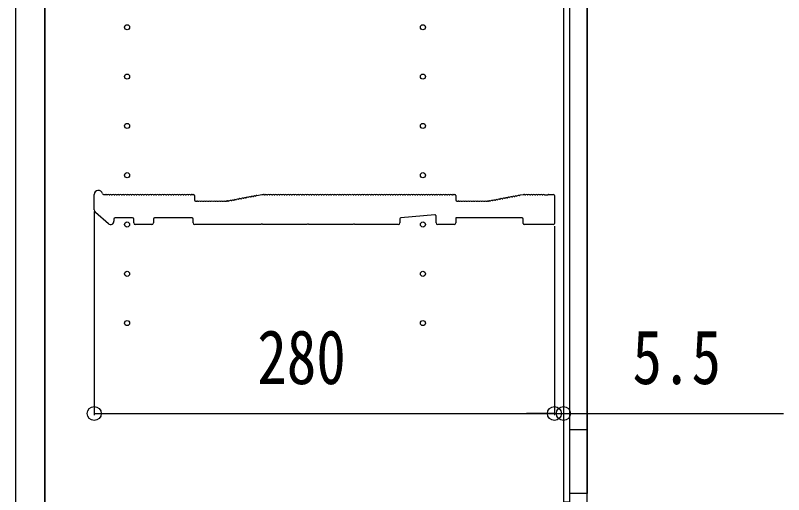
# Model space of a CAD drawing. Units: millimetres, scale not verified. Extents: x -4205 to 4205, y -2970 to 2970.
# Drawn here: x -748 to -280.5, y -1959.4 to -1667.7 of the extents above; entities that cross this region are included whole.
import ezdxf
from ezdxf.enums import TextEntityAlignment as Align

# ---------------------------------------------------------------- set-up
doc = ezdxf.new("R2010")
doc.units = ezdxf.units.MM
doc.header["$LTSCALE"] = 20
for name, color, linetype in [('0-2_YKK_11', 7, 'Continuous'), ('0-3_YKK_12', 2, 'Continuous'), ('0-5_YKK_D', 6, 'Continuous')]:
    doc.layers.add(name, color=color, linetype=linetype)
doc.styles.add('ＭＳ ゴシック', font='')
doc.styles.get('ＭＳ ゴシック').set_extended_font_data('MS Gothic')

msp = doc.modelspace()

# ---------------------------------------------------------------- linework, layer by layer
at = {"layer": '0-2_YKK_11'}
for p, q in [((-699.98, -1786.09), (-699.98, -1776.7)), ((-694.36, -1776.7), (-692.98, -1776.7)), ((-692.42, -1776.9), (-692.04, -1776.9)), ((-690.92, -1776.9), (-690.54, -1776.9)), ((-689.42, -1776.9), (-689.04, -1776.9)), ((-687.92, -1776.9), (-687.54, -1776.9)), ((-686.42, -1776.9), (-686.04, -1776.9)), ((-684.92, -1776.9), (-684.54, -1776.9)), ((-683.42, -1776.9), (-683.04, -1776.9)), ((-681.92, -1776.9), (-681.54, -1776.9)), ((-680.42, -1776.9), (-680.04, -1776.9)), ((-678.92, -1776.9), (-678.54, -1776.9)), ((-677.42, -1776.9), (-677.04, -1776.9)), ((-675.92, -1776.9), (-675.54, -1776.9)), ((-674.42, -1776.9), (-674.04, -1776.9)), ((-672.92, -1776.9), (-672.54, -1776.9)), ((-671.42, -1776.9), (-671.04, -1776.9)), ((-669.92, -1776.9), (-669.54, -1776.9)), ((-668.42, -1776.9), (-668.04, -1776.9)), ((-666.92, -1776.9), (-666.54, -1776.9)), ((-665.42, -1776.9), (-665.04, -1776.9)), ((-663.92, -1776.9), (-663.54, -1776.9)), ((-662.42, -1776.9), (-662.04, -1776.9)), ((-660.92, -1776.9), (-660.54, -1776.9)), ((-659.42, -1776.9), (-659.04, -1776.9)), ((-657.92, -1776.9), (-657.54, -1776.9)), ((-656.42, -1776.9), (-656.04, -1776.9)), ((-654.92, -1776.9), (-654.54, -1776.9)), ((-653.42, -1776.9), (-653.04, -1776.9)), ((-651.92, -1776.9), (-651.54, -1776.9)), ((-650.42, -1776.9), (-650.04, -1776.9)), ((-648.92, -1776.9), (-648.54, -1776.9)), ((-647.42, -1776.9), (-647.04, -1776.9)), ((-645.92, -1776.9), (-645.54, -1776.9)), ((-644.42, -1776.9), (-644.04, -1776.9)), ((-642.92, -1776.9), (-642.54, -1776.9)), ((-641.42, -1776.9), (-641.04, -1776.9)), ((-640.48, -1776.7), (-639.68, -1776.7)), ((-638.98, -1777.4), (-638.98, -1780)), ((-638.28, -1780.7), (-637.48, -1780.7)), ((-636.92, -1780.9), (-636.54, -1780.9)), ((-635.42, -1780.9), (-635.04, -1780.9)), ((-633.92, -1780.9), (-633.54, -1780.9)), ((-632.42, -1780.9), (-632.04, -1780.9)), ((-630.92, -1780.9), (-630.54, -1780.9)), ((-629.42, -1780.9), (-629.04, -1780.9)), ((-627.92, -1780.9), (-627.54, -1780.9)), ((-626.42, -1780.9), (-626.04, -1780.9)), ((-624.92, -1780.9), (-624.54, -1780.9)), ((-623.42, -1780.9), (-623.04, -1780.9)), ((-621.92, -1780.9), (-621.54, -1780.9)), ((-620.42, -1780.9), (-620.04, -1780.9)), ((-619.48, -1780.7), (-619.05, -1780.7)), ((-619.05, -1780.7), (-619.48, -1780.7)), ((-618.19, -1780.75), (-617.81, -1780.68)), ((-616.71, -1780.47), (-616.34, -1780.4)), ((-615.24, -1780.19), (-614.87, -1780.12)), ((-613.77, -1779.91), (-613.39, -1779.84)), ((-612.29, -1779.63), (-611.92, -1779.56)), ((-610.82, -1779.35), (-610.44, -1779.28)), ((-609.35, -1779.07), (-608.97, -1779)), ((-607.87, -1778.79), (-607.5, -1778.72)), ((-606.4, -1778.51), (-606.02, -1778.44)), ((-604.93, -1778.23), (-604.55, -1778.16)), ((-603.45, -1777.95), (-603.08, -1777.88)), ((-601.98, -1777.67), (-601.6, -1777.59)), ((-596.42, -1776.9), (-596.04, -1776.9)), ((-594.92, -1776.9), (-594.54, -1776.9)), ((-593.42, -1776.9), (-593.04, -1776.9)), ((-591.92, -1776.9), (-591.54, -1776.9)), ((-590.42, -1776.9), (-590.04, -1776.9)), ((-588.92, -1776.9), (-588.54, -1776.9)), ((-587.42, -1776.9), (-587.04, -1776.9)), ((-585.92, -1776.9), (-585.54, -1776.9)), ((-584.42, -1776.9), (-584.04, -1776.9)), ((-582.92, -1776.9), (-582.54, -1776.9)), ((-581.42, -1776.9), (-581.04, -1776.9)), ((-579.92, -1776.9), (-579.54, -1776.9)), ((-578.42, -1776.9), (-578.04, -1776.9)), ((-576.92, -1776.9), (-576.54, -1776.9)), ((-575.42, -1776.9), (-575.04, -1776.9)), ((-573.92, -1776.9), (-573.54, -1776.9)), ((-572.42, -1776.9), (-572.04, -1776.9)), ((-570.92, -1776.9), (-570.54, -1776.9)), ((-569.42, -1776.9), (-569.04, -1776.9)), ((-567.92, -1776.9), (-567.54, -1776.9)), ((-566.42, -1776.9), (-566.04, -1776.9)), ((-564.92, -1776.9), (-564.54, -1776.9)), ((-563.42, -1776.9), (-563.04, -1776.9)), ((-561.92, -1776.9), (-561.54, -1776.9)), ((-560.42, -1776.9), (-560.04, -1776.9)), ((-558.92, -1776.9), (-558.54, -1776.9)), ((-557.42, -1776.9), (-557.04, -1776.9)), ((-555.92, -1776.9), (-555.54, -1776.9)), ((-554.42, -1776.9), (-554.04, -1776.9)), ((-552.92, -1776.9), (-552.54, -1776.9)), ((-551.42, -1776.9), (-551.04, -1776.9)), ((-549.92, -1776.9), (-549.54, -1776.9)), ((-548.42, -1776.9), (-548.04, -1776.9)), ((-546.92, -1776.9), (-546.54, -1776.9)), ((-545.42, -1776.9), (-545.04, -1776.9)), ((-543.92, -1776.9), (-543.54, -1776.9)), ((-542.42, -1776.9), (-542.04, -1776.9)), ((-540.92, -1776.9), (-540.54, -1776.9)), ((-539.42, -1776.9), (-539.04, -1776.9)), ((-537.92, -1776.9), (-537.54, -1776.9)), ((-536.42, -1776.9), (-536.04, -1776.9)), ((-534.92, -1776.9), (-534.54, -1776.9)), ((-533.42, -1776.9), (-533.04, -1776.9)), ((-531.92, -1776.9), (-531.54, -1776.9)), ((-530.42, -1776.9), (-530.04, -1776.9)), ((-528.92, -1776.9), (-528.54, -1776.9)), ((-527.42, -1776.9), (-527.04, -1776.9)), ((-525.92, -1776.9), (-525.54, -1776.9)), ((-524.42, -1776.9), (-524.04, -1776.9)), ((-522.92, -1776.9), (-522.54, -1776.9)), ((-521.42, -1776.9), (-521.04, -1776.9)), ((-519.92, -1776.9), (-519.54, -1776.9)), ((-518.42, -1776.9), (-518.04, -1776.9)), ((-516.92, -1776.9), (-516.54, -1776.9)), ((-515.42, -1776.9), (-515.04, -1776.9)), ((-513.92, -1776.9), (-513.54, -1776.9)), ((-512.42, -1776.9), (-512.04, -1776.9)), ((-510.92, -1776.9), (-510.54, -1776.9)), ((-509.42, -1776.9), (-509.04, -1776.9)), ((-507.92, -1776.9), (-507.54, -1776.9)), ((-506.42, -1776.9), (-506.04, -1776.9)), ((-504.92, -1776.9), (-504.54, -1776.9)), ((-503.42, -1776.9), (-503.04, -1776.9)), ((-501.92, -1776.9), (-501.54, -1776.9)), ((-500.42, -1776.9), (-500.04, -1776.9)), ((-498.92, -1776.9), (-498.54, -1776.9)), ((-497.42, -1776.9), (-497.04, -1776.9)), ((-495.92, -1776.9), (-495.54, -1776.9)), ((-494.42, -1776.9), (-494.04, -1776.9)), ((-492.92, -1776.9), (-492.54, -1776.9)), ((-491.42, -1776.9), (-491.04, -1776.9)), ((-489.92, -1776.9), (-489.54, -1776.9)), ((-488.42, -1776.9), (-488.04, -1776.9)), ((-486.92, -1776.9), (-486.54, -1776.9)), ((-485.42, -1776.9), (-485.04, -1776.9)), ((-483.92, -1776.9), (-483.54, -1776.9)), ((-482.42, -1776.9), (-482.04, -1776.9)), ((-481.48, -1776.7), (-480.68, -1776.7)), ((-479.98, -1777.4), (-479.98, -1780)), ((-479.28, -1780.7), (-478.48, -1780.7)), ((-477.92, -1780.9), (-477.54, -1780.9)), ((-476.42, -1780.9), (-476.04, -1780.9)), ((-474.92, -1780.9), (-474.54, -1780.9)), ((-473.42, -1780.9), (-473.04, -1780.9)), ((-471.92, -1780.9), (-471.54, -1780.9)), ((-470.42, -1780.9), (-470.04, -1780.9)), ((-468.92, -1780.9), (-468.54, -1780.9)), ((-467.42, -1780.9), (-467.04, -1780.9)), ((-465.92, -1780.9), (-465.54, -1780.9)), ((-464.42, -1780.9), (-464.04, -1780.9)), ((-462.92, -1780.9), (-462.54, -1780.9)), ((-461.42, -1780.9), (-461.04, -1780.9)), ((-460.48, -1780.7), (-460.05, -1780.7)), ((-459.92, -1780.69), (-459.77, -1780.66)), ((-459.19, -1780.75), (-458.81, -1780.68)), ((-457.71, -1780.47), (-457.34, -1780.4)), ((-456.24, -1780.19), (-455.87, -1780.12)), ((-454.77, -1779.91), (-454.39, -1779.84)), ((-453.29, -1779.63), (-452.92, -1779.56)), ((-451.82, -1779.35), (-451.44, -1779.28)), ((-450.35, -1779.07), (-449.97, -1779)), ((-448.87, -1778.79), (-448.5, -1778.72)), ((-447.4, -1778.51), (-447.02, -1778.44)), ((-445.93, -1778.23), (-445.55, -1778.16)), ((-444.45, -1777.95), (-444.08, -1777.88)), ((-442.98, -1777.67), (-442.6, -1777.59)), ((-441.5, -1777.39), (-441.13, -1777.31)), ((-440.62, -1777.01), (-439.05, -1776.71)), ((-438.91, -1776.7), (-438.48, -1776.7)), ((-437.92, -1776.9), (-437.54, -1776.9)), ((-436.42, -1776.9), (-436.04, -1776.9)), ((-434.92, -1776.9), (-434.54, -1776.9)), ((-433.42, -1776.9), (-433.04, -1776.9)), ((-431.92, -1776.9), (-431.54, -1776.9)), ((-430.42, -1776.9), (-430.04, -1776.9)), ((-428.92, -1776.9), (-428.54, -1776.9)), ((-427.42, -1776.9), (-427.04, -1776.9)), ((-423.48, -1776.7), (-420.68, -1776.7)), ((-419.98, -1777.4), (-419.98, -1794.3)), ((-691.29, -1794.51), (-699.29, -1787.6)), ((-492.74, -1789.07), (-513.34, -1790.94)), ((-491.98, -1794), (-491.98, -1789.77)), ((-687.98, -1791.7), (-687.98, -1793)), ((-676.68, -1791), (-687.28, -1791)), ((-675.98, -1794), (-675.98, -1791.7)), ((-664.98, -1795), (-674.98, -1795)), ((-663.98, -1791.7), (-663.98, -1794)), ((-640.48, -1791), (-663.28, -1791)), ((-639.78, -1794), (-639.78, -1791.7)), ((-513.98, -1791.64), (-513.98, -1794)), ((-480.98, -1795), (-490.98, -1795)), ((-438.98, -1794.3), (-438.98, -1791.7)), ((-420.68, -1795), (-438.28, -1795))]:
    msp.add_line(p, q, dxfattribs=at)
for points in [[(-618.77, -1780.66), (-618.92, -1780.69), (-618.77, -1780.66)], [(-601.09, -1777.29), (-597.98, -1776.7), (-596.98, -1776.7)], [(-425.92, -1776.9), (-425.73, -1776.97), (-424.23, -1776.97), (-424.04, -1776.9)], [(-514.98, -1795), (-541.41, -1795), (-541.65, -1794.87), (-542.31, -1794.87), (-542.55, -1795), (-569.41, -1795), (-569.65, -1794.87), (-570.31, -1794.87), (-570.55, -1795), (-597.41, -1795), (-597.65, -1794.87), (-598.31, -1794.87), (-598.55, -1795), (-638.78, -1795)], [(-439.68, -1791), (-479.98, -1791), (-479.98, -1794)]]:
    msp.add_lwpolyline(points, dxfattribs=at)
for centre, radius, start, end in [((-697.48, -1776.7), 2.5, 12.6356, 180), ((-694.36, -1776), 0.7, 192.6356, 270), ((-692.98, -1777.58), 0.88, 50.536, 90), ((-691.48, -1777.58), 0.88, 50.536, 129.464), ((-689.98, -1777.58), 0.88, 50.536, 129.464), ((-688.48, -1777.58), 0.88, 50.536, 129.464), ((-686.98, -1777.58), 0.88, 50.536, 129.464), ((-685.48, -1777.58), 0.88, 50.536, 129.464), ((-683.98, -1777.58), 0.88, 50.536, 129.464), ((-682.48, -1777.58), 0.88, 50.536, 129.464), ((-680.98, -1777.58), 0.88, 50.536, 129.464), ((-679.48, -1777.58), 0.88, 50.536, 129.464), ((-677.98, -1777.58), 0.88, 50.536, 129.464), ((-676.48, -1777.58), 0.88, 50.536, 129.464), ((-674.98, -1777.58), 0.88, 50.536, 129.464), ((-673.48, -1777.58), 0.88, 50.536, 129.464), ((-671.98, -1777.58), 0.88, 50.536, 129.464), ((-670.48, -1777.58), 0.88, 50.536, 129.464), ((-668.98, -1777.58), 0.88, 50.536, 129.464), ((-667.48, -1777.58), 0.88, 50.536, 129.464), ((-665.98, -1777.58), 0.88, 50.536, 129.464), ((-664.48, -1777.58), 0.88, 50.536, 129.464), ((-662.98, -1777.58), 0.88, 50.536, 129.464), ((-661.48, -1777.58), 0.88, 50.536, 129.464), ((-659.98, -1777.58), 0.88, 50.536, 129.464), ((-658.48, -1777.58), 0.88, 50.536, 129.464), ((-656.98, -1777.58), 0.88, 50.536, 129.464), ((-655.48, -1777.58), 0.88, 50.536, 129.464), ((-653.98, -1777.58), 0.88, 50.536, 129.464), ((-652.48, -1777.58), 0.88, 50.536, 129.464), ((-650.98, -1777.58), 0.88, 50.536, 129.464), ((-649.48, -1777.58), 0.88, 50.536, 129.464), ((-647.98, -1777.58), 0.88, 50.536, 129.464), ((-646.48, -1777.58), 0.88, 50.536, 129.464), ((-644.98, -1777.58), 0.88, 50.536, 129.464), ((-643.48, -1777.58), 0.88, 50.536, 129.464), ((-641.98, -1777.58), 0.88, 50.536, 129.464), ((-640.48, -1777.58), 0.88, 90, 129.464), ((-639.68, -1777.4), 0.7, 0, 90), ((-638.28, -1780), 0.7, 180, 270), ((-637.48, -1781.58), 0.88, 50.536, 90), ((-635.98, -1781.58), 0.88, 50.536, 129.464), ((-634.48, -1781.58), 0.88, 50.536, 129.464), ((-632.98, -1781.58), 0.88, 50.536, 129.464), ((-631.48, -1781.58), 0.88, 50.536, 129.464), ((-629.98, -1781.58), 0.88, 50.536, 129.464), ((-628.48, -1781.58), 0.88, 50.536, 129.464), ((-626.98, -1781.58), 0.88, 50.536, 129.464), ((-625.48, -1781.58), 0.88, 50.536, 129.464), ((-623.98, -1781.58), 0.88, 50.536, 129.464), ((-622.48, -1781.58), 0.88, 50.536, 129.464), ((-620.98, -1781.58), 0.88, 50.536, 129.464), ((-619.48, -1781.58), 0.88, 90, 129.464), ((-619.05, -1780), 0.7, 270, 280.7843), ((-619.05, -1780), 0.7, 270, 280.7843), ((-618.61, -1781.53), 0.88, 61.3203, 100.7843), ((-617.14, -1781.24), 0.88, 61.3203, 140.2483), ((-615.66, -1780.96), 0.88, 61.3203, 140.2483), ((-614.19, -1780.68), 0.88, 61.3203, 140.2483), ((-612.71, -1780.4), 0.88, 61.3203, 140.2483), ((-611.24, -1780.12), 0.88, 61.3203, 140.2483), ((-609.77, -1779.84), 0.88, 61.3203, 140.2483), ((-608.29, -1779.56), 0.88, 61.3203, 140.2483), ((-606.82, -1779.28), 0.88, 61.3203, 140.2483), ((-605.35, -1779), 0.88, 61.3203, 140.2483), ((-603.87, -1778.72), 0.88, 61.3203, 140.2483), ((-602.4, -1778.44), 0.88, 61.3203, 140.2483), ((-600.93, -1778.16), 0.88, 100.7843, 140.2483), ((-596.98, -1777.58), 0.88, 50.536, 90), ((-595.48, -1777.58), 0.88, 50.536, 129.464), ((-593.98, -1777.58), 0.88, 50.536, 129.464), ((-592.48, -1777.58), 0.88, 50.536, 129.464), ((-590.98, -1777.58), 0.88, 50.536, 129.464), ((-589.48, -1777.58), 0.88, 50.536, 129.464), ((-587.98, -1777.58), 0.88, 50.536, 129.464), ((-586.48, -1777.58), 0.88, 50.536, 129.464), ((-584.98, -1777.58), 0.88, 50.536, 129.464), ((-583.48, -1777.58), 0.88, 50.536, 129.464), ((-581.98, -1777.58), 0.88, 50.536, 129.464), ((-580.48, -1777.58), 0.88, 50.536, 129.464), ((-578.98, -1777.58), 0.88, 50.536, 129.464), ((-577.48, -1777.58), 0.88, 50.536, 129.464), ((-575.98, -1777.58), 0.88, 50.536, 129.464), ((-574.48, -1777.58), 0.88, 50.536, 129.464), ((-572.98, -1777.58), 0.88, 50.536, 129.464), ((-571.48, -1777.58), 0.88, 50.536, 129.464), ((-569.98, -1777.58), 0.88, 50.536, 129.464), ((-568.48, -1777.58), 0.88, 50.536, 129.464), ((-566.98, -1777.58), 0.88, 50.536, 129.464), ((-565.48, -1777.58), 0.88, 50.536, 129.464), ((-563.98, -1777.58), 0.88, 50.536, 129.464), ((-562.48, -1777.58), 0.88, 50.536, 129.464), ((-560.98, -1777.58), 0.88, 50.536, 129.464), ((-559.48, -1777.58), 0.88, 50.536, 129.464), ((-557.98, -1777.58), 0.88, 50.536, 129.464), ((-556.48, -1777.58), 0.88, 50.536, 129.464), ((-554.98, -1777.58), 0.88, 50.536, 129.464), ((-553.48, -1777.58), 0.88, 50.536, 129.464), ((-551.98, -1777.58), 0.88, 50.536, 129.464), ((-550.48, -1777.58), 0.88, 50.536, 129.464), ((-548.98, -1777.58), 0.88, 50.536, 129.464), ((-547.48, -1777.58), 0.88, 50.536, 129.464), ((-545.98, -1777.58), 0.88, 50.536, 129.464), ((-544.48, -1777.58), 0.88, 50.536, 129.464), ((-542.98, -1777.58), 0.88, 50.536, 129.464), ((-541.48, -1777.58), 0.88, 50.536, 129.464), ((-539.98, -1777.58), 0.88, 50.536, 129.464), ((-538.48, -1777.58), 0.88, 50.536, 129.464), ((-536.98, -1777.58), 0.88, 50.536, 129.464), ((-535.48, -1777.58), 0.88, 50.536, 129.464), ((-533.98, -1777.58), 0.88, 50.536, 129.464), ((-532.48, -1777.58), 0.88, 50.536, 129.464), ((-530.98, -1777.58), 0.88, 50.536, 129.464), ((-529.48, -1777.58), 0.88, 50.536, 129.464), ((-527.98, -1777.58), 0.88, 50.536, 129.464), ((-526.48, -1777.58), 0.88, 50.536, 129.464), ((-524.98, -1777.58), 0.88, 50.536, 129.464), ((-523.48, -1777.58), 0.88, 50.536, 129.464), ((-521.98, -1777.58), 0.88, 50.536, 129.464), ((-520.48, -1777.58), 0.88, 50.536, 129.464), ((-518.98, -1777.58), 0.88, 50.536, 129.464), ((-517.48, -1777.58), 0.88, 50.536, 129.464), ((-515.98, -1777.58), 0.88, 50.536, 129.464), ((-514.48, -1777.58), 0.88, 50.536, 129.464), ((-512.98, -1777.58), 0.88, 50.536, 129.464), ((-511.48, -1777.58), 0.88, 50.536, 129.464), ((-509.98, -1777.58), 0.88, 50.536, 129.464), ((-508.48, -1777.58), 0.88, 50.536, 129.464), ((-506.98, -1777.58), 0.88, 50.536, 129.464), ((-505.48, -1777.58), 0.88, 50.536, 129.464), ((-503.98, -1777.58), 0.88, 50.536, 129.464), ((-502.48, -1777.58), 0.88, 50.536, 129.464), ((-500.98, -1777.58), 0.88, 50.536, 129.464), ((-499.48, -1777.58), 0.88, 50.536, 129.464), ((-497.98, -1777.58), 0.88, 50.536, 129.464), ((-496.48, -1777.58), 0.88, 50.536, 129.464), ((-494.98, -1777.58), 0.88, 50.536, 129.464), ((-493.48, -1777.58), 0.88, 50.536, 129.464), ((-491.98, -1777.58), 0.88, 50.536, 129.464), ((-490.48, -1777.58), 0.88, 50.536, 129.464), ((-488.98, -1777.58), 0.88, 50.536, 129.464), ((-487.48, -1777.58), 0.88, 50.536, 129.464), ((-485.98, -1777.58), 0.88, 50.536, 129.464), ((-484.48, -1777.58), 0.88, 50.536, 129.464), ((-482.98, -1777.58), 0.88, 50.536, 129.464), ((-481.48, -1777.58), 0.88, 90, 129.464), ((-480.68, -1777.4), 0.7, 0, 90), ((-479.28, -1780), 0.7, 180, 270), ((-478.48, -1781.58), 0.88, 50.536, 90), ((-476.98, -1781.58), 0.88, 50.536, 129.464), ((-475.48, -1781.58), 0.88, 50.536, 129.464), ((-473.98, -1781.58), 0.88, 50.536, 129.464), ((-472.48, -1781.58), 0.88, 50.536, 129.464), ((-470.98, -1781.58), 0.88, 50.536, 129.464), ((-469.48, -1781.58), 0.88, 50.536, 129.464), ((-467.98, -1781.58), 0.88, 50.536, 129.464), ((-466.48, -1781.58), 0.88, 50.536, 129.464), ((-464.98, -1781.58), 0.88, 50.536, 129.464), ((-463.48, -1781.58), 0.88, 50.536, 129.464), ((-461.98, -1781.58), 0.88, 50.536, 129.464), ((-460.48, -1781.58), 0.88, 90, 129.464), ((-460.05, -1780), 0.7, 270, 280.7843), ((-459.61, -1781.53), 0.88, 61.3203, 100.7843), ((-458.14, -1781.24), 0.88, 61.3203, 140.2483), ((-456.66, -1780.96), 0.88, 61.3203, 140.2483), ((-455.19, -1780.68), 0.88, 61.3203, 140.2483), ((-453.71, -1780.4), 0.88, 61.3203, 140.2483), ((-452.24, -1780.12), 0.88, 61.3203, 140.2483), ((-450.77, -1779.84), 0.88, 61.3203, 140.2483), ((-449.29, -1779.56), 0.88, 61.3203, 140.2483), ((-447.82, -1779.28), 0.88, 61.3203, 140.2483), ((-446.35, -1779), 0.88, 61.3203, 140.2483), ((-444.87, -1778.72), 0.88, 61.3203, 140.2483), ((-443.4, -1778.44), 0.88, 61.3203, 140.2483), ((-441.93, -1778.16), 0.88, 61.3203, 140.2483), ((-440.45, -1777.88), 0.88, 100.7843, 140.2483), ((-438.91, -1777.4), 0.7, 90, 100.7843), ((-438.48, -1777.58), 0.88, 50.536, 90), ((-436.98, -1777.58), 0.88, 50.536, 129.464), ((-435.48, -1777.58), 0.88, 50.536, 129.464), ((-433.98, -1777.58), 0.88, 50.536, 129.464), ((-432.48, -1777.58), 0.88, 50.536, 129.464), ((-430.98, -1777.58), 0.88, 50.536, 129.464), ((-429.48, -1777.58), 0.88, 50.536, 129.464), ((-427.98, -1777.58), 0.88, 50.536, 129.464), ((-426.48, -1777.58), 0.88, 50.4605, 129.464), ((-423.48, -1777.58), 0.88, 90, 129.5394), ((-420.68, -1777.4), 0.7, 0, 90), ((-697.98, -1786.09), 2, 180, 229.1613), ((-492.68, -1789.77), 0.7, 0, 95.1944), ((-689.98, -1793), 2, 229.1613, 0), ((-687.28, -1791.7), 0.7, 90, 180), ((-676.68, -1791.7), 0.7, 0, 90), ((-674.98, -1794), 1, 180, 270), ((-664.98, -1794), 1, 270, 0), ((-663.28, -1791.7), 0.7, 90, 180), ((-640.48, -1791.7), 0.7, 0, 90), ((-638.78, -1794), 1, 180, 270), ((-514.98, -1794), 1, 270, 0), ((-513.28, -1791.64), 0.7, 95.1944, 180), ((-490.98, -1794), 1, 180, 270), ((-480.98, -1794), 1, 270, 0), ((-439.68, -1791.7), 0.7, 0, 90), ((-438.28, -1794.3), 0.7, 180, 270), ((-420.68, -1794.3), 0.7, 270, 0)]:
    msp.add_arc(centre, radius, start, end, dxfattribs=at)
at = {"layer": '0-3_YKK_12'}
msp.add_line((-399.98, -1250.25), (-399.98, -1919.75), dxfattribs=at)
for points in [[(-729.98, -1975), (-399.98, -1975), (-399.98, -1195), (-729.98, -1195)], [(-747.98, -1972), (-729.98, -1972), (-729.98, -1198), (-747.98, -1198)], [(-414.48, -1963.75), (-410.48, -1963.75), (-410.48, -1206.25), (-414.48, -1206.25)], [(-410.48, -1919.75), (-399.98, -1919.75), (-399.98, -1958.75), (-410.48, -1958.75)]]:
    msp.add_lwpolyline(points, close=True, dxfattribs=at)
for centre in [(-679.98, -1675), (-499.98, -1675), (-679.98, -1705), (-499.98, -1705), (-679.98, -1735), (-499.98, -1735), (-679.98, -1765), (-499.98, -1765), (-679.98, -1795), (-499.98, -1795), (-679.98, -1825), (-499.98, -1825), (-679.98, -1855), (-499.98, -1855)]:
    msp.add_circle(centre, 1.55, dxfattribs=at)
at = {"layer": '0-5_YKK_D'}
for p, q in [((-699.98, -1787), (-699.98, -1911)), ((-419.98, -1796), (-419.98, -1911)), ((-419.98, -1796), (-419.98, -1911)), ((-699.98, -1910), (-419.98, -1910)), ((-419.98, -1910), (-436.98, -1910)), ((-419.98, -1910), (-414.48, -1910)), ((-414.48, -1910), (-280.48, -1910))]:
    msp.add_line(p, q, dxfattribs=at)
for centre in [(-699.98, -1910), (-419.98, -1910), (-419.98, -1910), (-414.48, -1910)]:
    msp.add_circle(centre, 4.25, dxfattribs=at)

# ---------------------------------------------------------------- texts
at = {"layer": '0-5_YKK_D', "style": 'ＭＳ ゴシック', "width": 0.8}
for s, p in [('280', (-600.78, -1902)), ('5.5', (-372.48, -1902))]:
    msp.add_text(s, height=32.99, dxfattribs=at).set_placement(p, align=Align.BOTTOM_LEFT)

doc.saveas('drawing.dxf')
